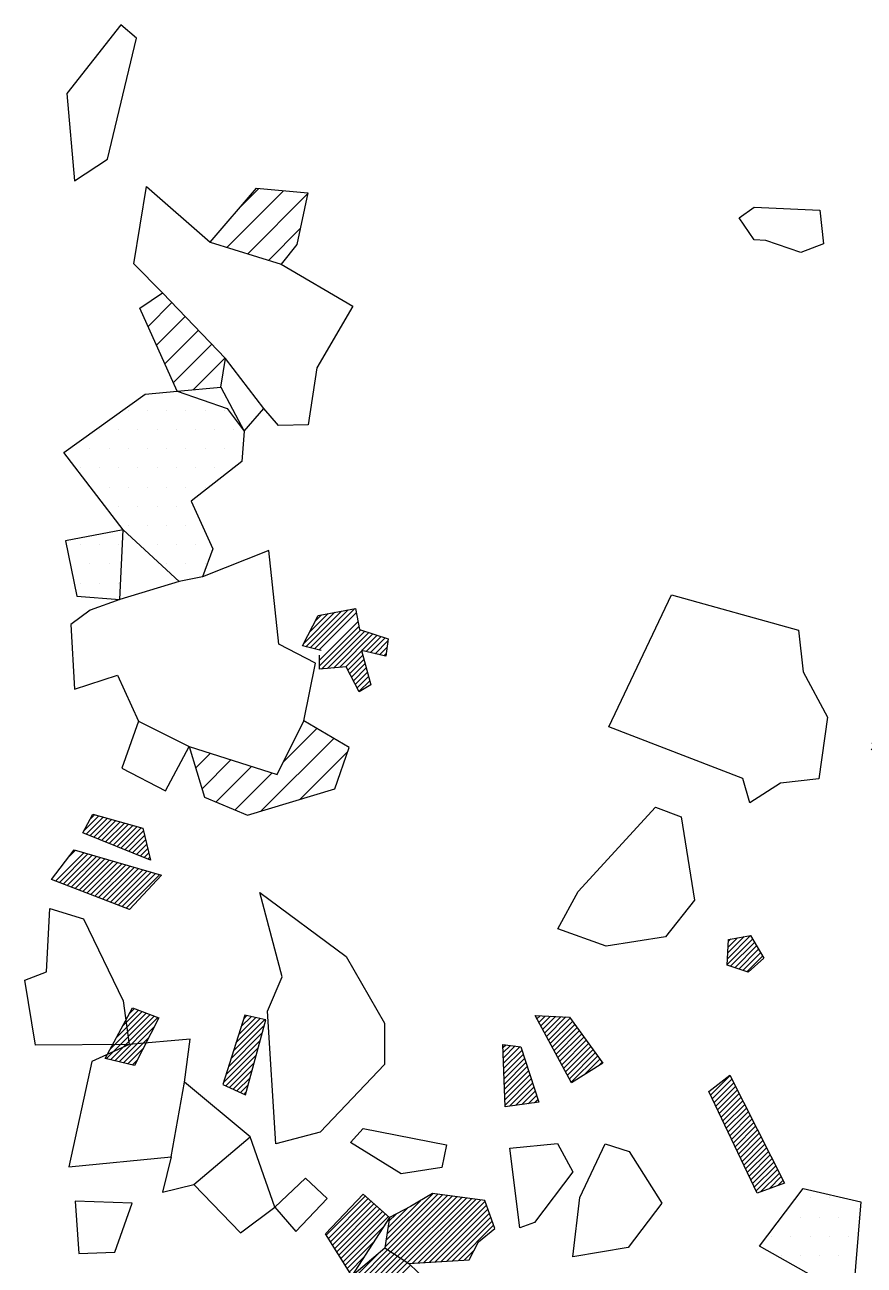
# Model space of a CAD drawing. Header units: metres. Extents: x -2.09 to 0.03, y -17.5 to -14.3.
# Drawn here: x -2.03 to -1.483, y -16.331 to -15.524 of the extents above; entities that cross this region are included whole.
import ezdxf

# ---------------------------------------------------------------- set-up
doc = ezdxf.new("R2010")
doc.units = ezdxf.units.M
doc.header["$LTSCALE"] = 25
doc.header["$MEASUREMENT"] = 0
doc.layers.get('0').update_dxf_attribs({"linetype": 'CONTINUOUS'})
for name, color, linetype in [('FEUER', 1, 'CONTINUOUS'), ('KNOCHEN', 2, 'CONTINUOUS'), ('KNOCHENSCHRAFF', 2, 'CONTINUOUS'), ('STEINE', 4, 'CONTINUOUS'), ('STEINESCHRAFF', 4, 'CONTINUOUS')]:
    doc.layers.add(name, color=color, linetype=linetype)

# ---------------------------------------------------------------- blocks, each defined once
blk = doc.blocks.new('*X5')
at = {"color": 0}
for p, q in [((-183.361, -1631.162), (-180.823, -1628.624)), ((-183.225, -1631.379), (-180.635, -1628.79)), ((-183.089, -1631.597), (-180.448, -1628.956)), ((-179.546, -1631.943), (-176.101, -1628.498)), ((-179.48, -1631.524), (-176.412, -1628.456)), ((-179.415, -1631.105), (-177.235, -1628.925)), ((-179.369, -1632.12), (-175.79, -1628.541)), ((-179.155, -1632.259), (-175.478, -1628.583)), ((-178.94, -1632.398), (-175.167, -1628.625)), ((-178.726, -1632.537), (-174.856, -1628.668)), ((-178.511, -1632.676), (-174.545, -1628.71)), ((-178.297, -1632.815), (-174.234, -1628.752)), ((-178.082, -1632.954), (-173.922, -1628.795)), ((-177.781, -1633.006), (-173.611, -1628.837)), ((-177.403, -1632.982), (-173.3, -1628.879)), ((-177.026, -1632.959), (-173.03, -1628.963)), ((-182.952, -1631.814), (-180.26, -1629.122)), ((-182.816, -1632.031), (-180.073, -1629.288)), ((-182.68, -1632.249), (-179.885, -1629.454)), ((-182.543, -1632.466), (-179.698, -1629.62)), ((-182.407, -1632.683), (-179.51, -1629.786)), ((-179.35, -1630.687), (-178.083, -1629.419)), ((-179.285, -1630.268), (-178.814, -1629.797)), ((-176.648, -1632.935), (-172.937, -1629.223)), ((-176.271, -1632.911), (-172.843, -1629.483)), ((-175.894, -1632.887), (-172.75, -1629.743)), ((-182.271, -1632.9), (-179.323, -1629.952)), ((-182.135, -1633.118), (-179.622, -1630.605)), ((-175.516, -1632.863), (-172.657, -1630.004)), ((-175.139, -1632.839), (-172.563, -1630.264)), ((-174.761, -1632.816), (-172.47, -1630.524)), ((-181.998, -1633.335), (-180.258, -1631.594)), ((-181.496, -1633.893), (-179.888, -1632.285)), ((-181.234, -1633.985), (-179.369, -1632.12)), ((-180.972, -1634.077), (-179.155, -1632.259)), ((-174.384, -1632.792), (-173.747, -1632.155)), ((-181.862, -1633.552), (-180.893, -1632.583)), ((-180.71, -1634.168), (-178.94, -1632.398)), ((-180.471, -1634.282), (-178.726, -1632.537)), ((-180.287, -1634.452), (-178.511, -1632.676)), ((-180.104, -1634.622), (-178.297, -1632.815)), ((-179.92, -1634.792), (-178.082, -1632.954)), ((-179.737, -1634.962), (-177.886, -1633.111))]:
    blk.add_line(p, q, dxfattribs=at)
blk = doc.blocks.new('*X6')
at = {"color": 0}
for p, q in [((-158.349, -1622.06), (-157.075, -1620.786)), ((-158.235, -1622.3), (-156.956, -1621.021)), ((-158.121, -1622.539), (-156.838, -1621.256)), ((-158.007, -1622.779), (-156.719, -1621.491)), ((-157.894, -1623.019), (-156.6, -1621.725)), ((-157.78, -1623.259), (-156.482, -1621.96)), ((-157.666, -1623.498), (-156.363, -1622.195)), ((-157.552, -1623.738), (-156.244, -1622.43)), ((-157.438, -1623.978), (-156.126, -1622.665)), ((-157.325, -1624.218), (-156.007, -1622.9)), ((-157.211, -1624.457), (-155.888, -1623.135)), ((-157.097, -1624.697), (-155.77, -1623.37)), ((-156.983, -1624.937), (-155.651, -1623.605)), ((-156.869, -1625.177), (-155.532, -1623.84)), ((-156.755, -1625.416), (-155.414, -1624.075)), ((-156.642, -1625.656), (-155.295, -1624.31)), ((-156.528, -1625.896), (-155.177, -1624.544)), ((-156.414, -1626.135), (-155.058, -1624.779)), ((-156.3, -1626.375), (-154.939, -1625.014)), ((-156.186, -1626.615), (-154.821, -1625.249)), ((-156.073, -1626.855), (-154.702, -1625.484)), ((-155.959, -1627.094), (-154.583, -1625.719)), ((-155.845, -1627.334), (-154.465, -1625.954)), ((-155.731, -1627.574), (-154.346, -1626.189)), ((-155.617, -1627.814), (-154.227, -1626.424)), ((-155.503, -1628.053), (-154.109, -1626.659)), ((-155.39, -1628.293), (-153.99, -1626.894)), ((-155.097, -1628.354), (-153.872, -1627.128)), ((-154.536, -1628.147), (-153.753, -1627.363)), ((-153.976, -1627.94), (-153.634, -1627.598)), ((-147.412, -1635.164), (-146.078, -1633.831)), ((-147.331, -1634.73), (-146.296, -1633.695)), ((-147.25, -1634.296), (-146.514, -1633.56)), ((-147.169, -1633.861), (-146.732, -1633.424)), ((-147.088, -1633.427), (-146.95, -1633.289)), ((-108.5, -1633.376), (-108.469, -1633.345)), ((-108.482, -1633.712), (-108.123, -1633.352)), ((-108.465, -1634.048), (-107.776, -1633.359)), ((-108.448, -1634.384), (-107.429, -1633.366)), ((-108.43, -1634.72), (-107.083, -1633.373)), ((-108.413, -1635.056), (-106.736, -1633.38)), ((-108.395, -1635.392), (-106.389, -1633.386)), ((-108.378, -1635.729), (-106.043, -1633.393)), ((-108.361, -1636.065), (-105.709, -1633.413)), ((-108.163, -1636.221), (-105.731, -1633.789)), ((-147.573, -1636.033), (-146.027, -1634.486)), ((-147.492, -1635.599), (-146.001, -1634.107)), ((-138.292, -1634.883), (-138.01, -1634.601)), ((-138.244, -1635.189), (-137.452, -1634.397)), ((-138.197, -1635.495), (-136.894, -1634.192)), ((-138.149, -1635.801), (-136.379, -1634.032)), ((-138.102, -1636.108), (-136.302, -1634.308)), ((-138.054, -1636.414), (-136.224, -1634.584)), ((-107.861, -1636.272), (-105.753, -1634.164)), ((-107.558, -1636.323), (-105.775, -1634.54)), ((-147.735, -1636.902), (-146.078, -1635.245)), ((-147.654, -1636.467), (-146.052, -1634.866)), ((-138.007, -1636.72), (-136.147, -1634.86)), ((-137.96, -1637.026), (-136.069, -1635.136)), ((-137.912, -1637.332), (-135.992, -1635.412)), ((-117.121, -1638.108), (-114.495, -1635.481)), ((-107.256, -1636.374), (-105.797, -1634.915)), ((-106.953, -1636.425), (-105.818, -1635.29)), ((-147.623, -1637.143), (-146.104, -1635.625)), ((-147.371, -1637.245), (-146.13, -1636.004)), ((-137.865, -1637.638), (-135.914, -1635.688)), ((-137.817, -1637.944), (-135.837, -1635.964)), ((-137.77, -1638.25), (-135.759, -1636.24)), ((-117.977, -1640.732), (-113.249, -1636.003)), ((-117.955, -1640.356), (-113.498, -1635.899)), ((-117.933, -1639.98), (-113.747, -1635.794)), ((-117.91, -1639.604), (-113.996, -1635.69)), ((-117.531, -1638.871), (-114.245, -1635.586)), ((-116.711, -1637.345), (-115.13, -1635.763)), ((-115.659, -1638.767), (-112.999, -1636.107)), ((-115.323, -1638.785), (-112.873, -1636.335)), ((-106.65, -1636.476), (-105.84, -1635.666)), ((-105.988, -1636.167), (-105.862, -1636.041)), ((-147.118, -1637.346), (-146.156, -1636.384)), ((-146.866, -1637.447), (-146.182, -1636.763)), ((-146.614, -1637.549), (-146.208, -1637.143)), ((-137.722, -1638.557), (-135.682, -1636.516)), ((-137.675, -1638.863), (-135.604, -1636.792)), ((-137.628, -1639.169), (-135.527, -1637.068)), ((-114.987, -1638.803), (-113.042, -1636.857)), ((-146.362, -1637.65), (-146.234, -1637.522)), ((-137.58, -1639.475), (-135.449, -1637.344)), ((-137.533, -1639.781), (-135.372, -1637.62)), ((-137.485, -1640.087), (-135.294, -1637.896)), ((-114.652, -1638.82), (-113.21, -1637.379)), ((-114.316, -1638.838), (-113.379, -1637.901)), ((-137.438, -1640.393), (-135.217, -1638.172)), ((-137.39, -1640.699), (-135.139, -1638.449)), ((-137.343, -1641.006), (-135.062, -1638.725)), ((-118, -1641.108), (-115.678, -1638.786)), ((-113.98, -1638.856), (-113.547, -1638.423)), ((-137.296, -1641.312), (-134.985, -1639.001)), ((-137.274, -1641.998), (-134.83, -1639.553)), ((-137.266, -1641.635), (-134.907, -1639.277)), ((-118.022, -1641.484), (-115.809, -1639.27)), ((-137.3, -1643.084), (-134.597, -1640.381)), ((-137.291, -1642.722), (-134.675, -1640.105)), ((-137.283, -1642.36), (-134.752, -1639.829)), ((-118.056, -1642.224), (-116.07, -1640.239)), ((-118.044, -1641.86), (-115.939, -1639.755)), ((-137.317, -1643.808), (-134.442, -1640.933)), ((-137.308, -1643.446), (-134.52, -1640.657)), ((-117.868, -1642.391), (-116.201, -1640.723)), ((-117.681, -1642.557), (-116.161, -1641.037)), ((-137.342, -1644.894), (-134.383, -1641.935)), ((-137.334, -1644.532), (-134.396, -1641.594)), ((-137.325, -1644.17), (-134.409, -1641.254)), ((-117.493, -1642.723), (-116.061, -1641.291)), ((-117.306, -1642.889), (-115.962, -1641.545)), ((-117.118, -1643.055), (-115.862, -1641.799)), ((-137.359, -1645.618), (-134.357, -1642.616)), ((-137.351, -1645.256), (-134.37, -1642.275)), ((-127.421, -1643.104), (-127.142, -1642.825)), ((-116.931, -1643.221), (-115.763, -1642.053)), ((-116.743, -1643.387), (-115.663, -1642.307)), ((-116.556, -1643.553), (-115.553, -1642.55)), ((-116.368, -1643.719), (-115.38, -1642.731)), ((-137.385, -1646.704), (-134.318, -1643.637)), ((-137.376, -1646.342), (-134.331, -1643.297)), ((-137.368, -1645.98), (-134.344, -1642.956)), ((-129.098, -1645.489), (-126.691, -1643.081)), ((-129.052, -1645.796), (-126.465, -1643.209)), ((-128.776, -1645.873), (-126.24, -1643.337)), ((-128.447, -1645.898), (-125.974, -1643.425)), ((-128.118, -1645.923), (-125.634, -1643.438)), ((-127.789, -1645.947), (-125.293, -1643.452)), ((-127.73, -1643.767), (-126.916, -1642.953)), ((-127.46, -1645.972), (-124.953, -1643.465)), ((-127.131, -1645.997), (-124.613, -1643.478)), ((-126.963, -1647.242), (-123.251, -1643.531)), ((-126.963, -1647.597), (-122.911, -1643.544)), ((-126.962, -1646.534), (-123.932, -1643.504)), ((-126.962, -1646.888), (-123.592, -1643.518)), ((-126.961, -1646.18), (-124.272, -1643.491)), ((-126.459, -1647.446), (-122.571, -1643.557)), ((-125.894, -1647.234), (-122.23, -1643.571)), ((-116.046, -1643.751), (-115.207, -1642.912)), ((-115.702, -1643.76), (-115.035, -1643.092)), ((-115.358, -1643.769), (-114.862, -1643.273)), ((-115.014, -1643.779), (-114.689, -1643.454)), ((-114.67, -1643.788), (-114.516, -1643.634)), ((-137.402, -1647.428), (-134.292, -1644.318)), ((-137.393, -1647.066), (-134.305, -1643.978)), ((-129.191, -1644.875), (-128.705, -1644.389)), ((-129.145, -1645.182), (-128.223, -1644.26)), ((-125.329, -1647.023), (-122.014, -1643.707)), ((-124.764, -1646.811), (-122.146, -1644.193)), ((-137.419, -1648.153), (-134.266, -1644.999)), ((-137.41, -1647.79), (-134.279, -1644.659)), ((-129.238, -1644.568), (-129.188, -1644.518)), ((-124.198, -1646.599), (-122.279, -1644.68)), ((-123.633, -1646.388), (-122.411, -1645.166)), ((-137.444, -1649.239), (-134.227, -1646.021)), ((-137.436, -1648.877), (-134.24, -1645.68)), ((-137.427, -1648.515), (-134.253, -1645.34)), ((-123.068, -1646.176), (-122.544, -1645.652)), ((-137.461, -1649.963), (-134.201, -1646.702)), ((-137.453, -1649.601), (-134.214, -1646.362)), ((-137.478, -1650.687), (-134.175, -1647.383)), ((-137.47, -1650.325), (-134.188, -1647.043)), ((-121.205, -1647.495), (-121.073, -1647.363)), ((-121.152, -1647.796), (-120.64, -1647.284)), ((-121.099, -1648.096), (-120.207, -1647.204)), ((-121.046, -1648.397), (-119.774, -1647.125)), ((-120.993, -1648.697), (-119.342, -1647.046)), ((-120.94, -1648.997), (-118.909, -1646.966)), ((-120.887, -1649.298), (-118.479, -1646.89)), ((-120.834, -1649.598), (-118.348, -1647.112)), ((-120.78, -1649.899), (-118.216, -1647.335)), ((-120.727, -1650.199), (-118.085, -1647.557)), ((-137.344, -1650.906), (-134.162, -1647.724)), ((-137.068, -1650.984), (-134.149, -1648.064)), ((-136.793, -1651.062), (-134.136, -1648.405)), ((-122.038, -1652.571), (-117.691, -1648.224)), ((-121.794, -1651.974), (-117.823, -1648.002)), ((-120.806, -1650.632), (-117.954, -1647.779)), ((-136.517, -1651.14), (-134.083, -1648.705)), ((-136.242, -1651.218), (-133.943, -1648.919)), ((-135.966, -1651.296), (-133.803, -1649.133)), ((-121.915, -1652.801), (-117.693, -1648.579)), ((-121.792, -1653.032), (-117.72, -1648.96)), ((-135.653, -1651.336), (-133.663, -1649.346)), ((-135.315, -1651.352), (-133.523, -1649.56)), ((-134.978, -1651.368), (-133.383, -1649.774)), ((-134.511, -1651.255), (-133.243, -1649.987)), ((-121.669, -1653.263), (-117.747, -1649.34)), ((-121.547, -1653.493), (-117.774, -1649.721)), ((-133.742, -1650.839), (-133.103, -1650.201)), ((-132.972, -1650.423), (-132.964, -1650.415)), ((-121.424, -1653.724), (-117.802, -1650.102)), ((-121.301, -1653.955), (-117.829, -1650.483)), ((-121.178, -1654.185), (-117.856, -1650.864)), ((-121.055, -1654.416), (-117.883, -1651.244)), ((-120.85, -1654.565), (-117.911, -1651.625)), ((-120.526, -1654.594), (-117.938, -1652.006)), ((-120.202, -1654.624), (-117.965, -1652.387)), ((-119.878, -1654.653), (-117.992, -1652.768)), ((-119.554, -1654.683), (-118.02, -1653.148)), ((-119.23, -1654.712), (-118.047, -1653.529)), ((-118.906, -1654.742), (-118.074, -1653.91)), ((-118.582, -1654.771), (-118.101, -1654.291)), ((-118.258, -1654.801), (-118.129, -1654.672)), ((-117.522, -1657.954), (-117.476, -1657.908)), ((-117.444, -1658.23), (-117.104, -1657.89)), ((-117.366, -1658.505), (-116.733, -1657.872)), ((-117.288, -1658.781), (-116.361, -1657.854)), ((-117.21, -1659.056), (-115.989, -1657.836)), ((-117.131, -1659.331), (-115.618, -1657.818)), ((-116.806, -1659.36), (-115.246, -1657.8)), ((-116.479, -1659.386), (-114.874, -1657.781)), ((-116.152, -1659.412), (-114.503, -1657.763)), ((-115.824, -1659.438), (-114.131, -1657.745)), ((-115.497, -1659.464), (-113.76, -1657.727)), ((-115.169, -1659.491), (-113.388, -1657.709)), ((-114.842, -1659.517), (-113.016, -1657.691)), ((-114.515, -1659.543), (-112.645, -1657.673)), ((-114.187, -1659.569), (-112.273, -1657.655)), ((-113.86, -1659.595), (-111.901, -1657.637)), ((-113.533, -1659.622), (-111.53, -1657.619)), ((-113.205, -1659.648), (-111.464, -1657.906)), ((-112.878, -1659.674), (-111.434, -1658.23)), ((-112.551, -1659.7), (-111.404, -1658.554)), ((-112.223, -1659.726), (-111.375, -1658.878)), ((-111.896, -1659.753), (-111.345, -1659.202)), ((-111.569, -1659.779), (-111.316, -1659.526))]:
    blk.add_line(p, q, dxfattribs=at)
blk = doc.blocks.new('*X7')
at = {"color": 0}
for p, q in [((-200.995, -1608.138), (-199.15, -1606.292)), ((-200.739, -1608.235), (-198.875, -1606.371)), ((-200.484, -1608.333), (-198.601, -1606.45)), ((-200.091, -1606.527), (-199.699, -1606.134)), ((-200.228, -1608.431), (-198.326, -1606.529)), ((-199.972, -1608.529), (-198.052, -1606.608)), ((-199.716, -1608.626), (-197.777, -1606.687)), ((-199.46, -1608.724), (-197.502, -1606.766)), ((-199.204, -1608.822), (-197.228, -1606.845)), ((-198.949, -1608.92), (-196.953, -1606.924)), ((-198.693, -1609.017), (-196.679, -1607.003)), ((-198.437, -1609.115), (-196.404, -1607.082)), ((-198.181, -1609.213), (-196.129, -1607.161)), ((-197.925, -1609.31), (-195.855, -1607.24)), ((-197.669, -1609.408), (-195.58, -1607.319)), ((-197.414, -1609.506), (-195.306, -1607.398)), ((-197.158, -1609.604), (-195.031, -1607.477)), ((-196.902, -1609.701), (-194.757, -1607.556)), ((-196.646, -1609.799), (-194.482, -1607.635)), ((-196.39, -1609.897), (-194.207, -1607.714)), ((-157.273, -1613.56), (-155.616, -1611.903)), ((-157.25, -1613.183), (-155.747, -1611.68)), ((-157.226, -1612.806), (-156.171, -1611.75)), ((-157.203, -1612.429), (-156.6, -1611.826)), ((-157.179, -1612.052), (-157.03, -1611.902)), ((-157.042, -1613.681), (-155.486, -1612.126)), ((-156.777, -1613.77), (-155.356, -1612.349)), ((-156.512, -1613.859), (-155.225, -1612.572)), ((-156.247, -1613.948), (-155.095, -1612.796)), ((-155.982, -1614.037), (-154.965, -1613.019)), ((-197.701, -1619.693), (-194.83, -1616.822)), ((-197.446, -1619.084), (-195.086, -1616.724)), ((-197.416, -1619.761), (-194.575, -1616.92)), ((-197.029, -1618.314), (-195.341, -1616.626)), ((-196.613, -1617.544), (-195.597, -1616.528)), ((-196.197, -1616.774), (-195.852, -1616.429)), ((-189.079, -1618.142), (-187.948, -1617.011)), ((-188.916, -1617.625), (-188.237, -1616.946)), ((-188.752, -1617.108), (-188.526, -1616.881)), ((-169.656, -1617.103), (-169.45, -1616.898)), ((-169.531, -1617.332), (-169.112, -1616.914)), ((-169.407, -1617.561), (-168.775, -1616.929)), ((-169.282, -1617.79), (-168.437, -1616.945)), ((-169.157, -1618.019), (-168.1, -1616.961)), ((-169.033, -1618.248), (-167.762, -1616.977)), ((-197.13, -1619.829), (-194.32, -1617.018)), ((-196.845, -1619.897), (-194.536, -1617.589)), ((-189.571, -1619.694), (-187.399, -1617.523)), ((-189.407, -1619.177), (-187.37, -1617.14)), ((-189.243, -1618.66), (-187.659, -1617.076)), ((-168.908, -1618.477), (-167.49, -1617.059)), ((-168.784, -1618.706), (-167.341, -1617.264)), ((-168.659, -1618.935), (-167.193, -1617.469)), ((-168.534, -1619.164), (-167.044, -1617.673)), ((-196.559, -1619.965), (-194.905, -1618.311)), ((-189.898, -1620.729), (-187.664, -1618.495)), ((-189.734, -1620.212), (-187.532, -1618.009)), ((-168.41, -1619.393), (-166.895, -1617.878)), ((-168.285, -1619.622), (-166.746, -1618.083)), ((-168.161, -1619.851), (-166.598, -1618.288)), ((-168.036, -1620.08), (-166.449, -1618.493)), ((-196.274, -1620.033), (-195.273, -1619.033)), ((-190.062, -1621.246), (-187.797, -1618.981)), ((-171.855, -1618.949), (-171.687, -1618.781)), ((-171.843, -1619.29), (-171.375, -1618.822)), ((-171.831, -1619.632), (-171.062, -1618.863)), ((-171.818, -1619.973), (-170.75, -1618.905)), ((-171.806, -1620.315), (-170.623, -1619.132)), ((-171.794, -1620.656), (-170.537, -1619.399)), ((-167.911, -1620.309), (-166.3, -1618.697)), ((-167.787, -1620.538), (-166.151, -1618.902)), ((-167.662, -1620.767), (-166.003, -1619.107)), ((-167.538, -1620.996), (-165.854, -1619.312)), ((-195.989, -1620.102), (-195.642, -1619.755)), ((-189.913, -1621.451), (-187.93, -1619.467)), ((-189.67, -1621.561), (-188.062, -1619.953)), ((-171.782, -1620.997), (-170.451, -1619.666)), ((-171.77, -1621.339), (-170.365, -1619.934)), ((-171.757, -1621.68), (-170.279, -1620.201)), ((-167.413, -1621.225), (-165.705, -1619.517)), ((-166.582, -1620.747), (-165.557, -1619.722)), ((-165.645, -1620.164), (-165.408, -1619.926)), ((-189.426, -1621.671), (-188.195, -1620.44)), ((-189.182, -1621.78), (-188.327, -1620.926)), ((-171.745, -1622.021), (-170.193, -1620.469)), ((-171.733, -1622.363), (-170.107, -1620.736)), ((-171.721, -1622.704), (-170.021, -1621.004)), ((-188.938, -1621.89), (-188.46, -1621.412)), ((-171.447, -1622.784), (-169.934, -1621.271)), ((-171.037, -1622.728), (-169.848, -1621.539)), ((-170.627, -1622.671), (-169.762, -1621.806)), ((-188.694, -1622), (-188.593, -1621.898)), ((-170.217, -1622.615), (-169.676, -1622.073)), ((-169.807, -1622.558), (-169.59, -1622.341))]:
    blk.add_line(p, q, dxfattribs=at)
blk = doc.blocks.new('*X8')
at = {"color": 0}
for p, q in [((-184.854, -1592.704), (-182.799, -1590.648)), ((-184.687, -1592.89), (-182.364, -1590.568)), ((-184.479, -1591.975), (-183.233, -1590.729)), ((-184.405, -1592.962), (-181.93, -1590.487)), ((-184.122, -1593.033), (-181.496, -1590.406)), ((-184.103, -1591.246), (-183.667, -1590.809)), ((-183.84, -1593.104), (-181.412, -1590.675)), ((-183.805, -1594.13), (-181.247, -1591.572)), ((-183.804, -1593.775), (-181.302, -1591.273)), ((-183.668, -1594.346), (-181.123, -1591.801)), ((-183.281, -1594.312), (-180.856, -1591.888)), ((-182.894, -1594.279), (-180.589, -1591.974)), ((-182.507, -1594.245), (-180.323, -1592.061)), ((-181.053, -1593.145), (-180.056, -1592.148)), ((-180.765, -1593.211), (-179.79, -1592.235)), ((-180.477, -1593.276), (-179.523, -1592.322)), ((-180.189, -1593.342), (-179.349, -1592.502)), ((-182.119, -1594.212), (-181.059, -1593.151)), ((-181.969, -1594.415), (-180.983, -1593.429)), ((-179.901, -1593.407), (-179.405, -1592.912)), ((-179.613, -1593.473), (-179.462, -1593.322)), ((-181.847, -1594.646), (-180.908, -1593.707)), ((-181.724, -1594.877), (-180.833, -1593.986)), ((-181.602, -1595.109), (-180.757, -1594.264)), ((-141.181, -1595.346), (-139.823, -1593.988)), ((-141.152, -1595.671), (-139.543, -1594.062)), ((-141.085, -1594.897), (-140.103, -1593.915)), ((-140.99, -1594.448), (-140.383, -1593.841)), ((-140.895, -1593.999), (-140.663, -1593.767)), ((-140.86, -1595.733), (-139.264, -1594.136)), ((-140.568, -1595.794), (-138.984, -1594.209)), ((-140.276, -1595.856), (-138.704, -1594.283)), ((-139.985, -1595.917), (-138.424, -1594.357)), ((-181.48, -1595.34), (-180.682, -1594.542)), ((-181.357, -1595.571), (-180.607, -1594.82)), ((-181.235, -1595.802), (-180.531, -1595.098)), ((-139.693, -1595.979), (-138.144, -1594.43)), ((-139.401, -1596.041), (-137.864, -1594.504)), ((-139.109, -1596.102), (-137.584, -1594.578)), ((-138.817, -1596.164), (-137.304, -1594.651)), ((-138.525, -1596.225), (-137.024, -1594.725)), ((-138.233, -1596.287), (-136.745, -1594.799)), ((-137.941, -1596.349), (-136.465, -1594.872)), ((-137.649, -1596.41), (-136.185, -1594.946)), ((-137.357, -1596.472), (-135.905, -1595.02)), ((-137.065, -1596.533), (-135.625, -1595.093)), ((-136.773, -1596.595), (-135.345, -1595.167)), ((-180.464, -1595.384), (-180.456, -1595.377)), ((-136.481, -1596.657), (-135.065, -1595.241)), ((-136.189, -1596.718), (-134.785, -1595.314)), ((-135.897, -1596.78), (-134.505, -1595.388)), ((-135.605, -1596.842), (-134.226, -1595.462)), ((-135.313, -1596.903), (-133.946, -1595.535)), ((-135.021, -1596.965), (-133.666, -1595.609)), ((-134.73, -1597.026), (-133.386, -1595.683)), ((-134.438, -1597.088), (-133.106, -1595.756)), ((-134.146, -1597.15), (-132.826, -1595.83)), ((-133.854, -1597.211), (-132.546, -1595.904)), ((-133.562, -1597.273), (-132.266, -1595.977)), ((-133.27, -1597.334), (-131.986, -1596.051)), ((-132.978, -1597.396), (-131.707, -1596.125)), ((-132.686, -1597.458), (-131.427, -1596.198)), ((-132.394, -1597.519), (-131.147, -1596.272)), ((-132.102, -1597.581), (-130.867, -1596.346)), ((-131.81, -1597.642), (-130.862, -1596.694)), ((-147.842, -1599.178), (-146.279, -1597.615)), ((-147.47, -1598.453), (-146.484, -1597.468)), ((-147.097, -1597.727), (-146.69, -1597.32)), ((-131.518, -1597.704), (-131.107, -1597.293)), ((-147.898, -1599.588), (-146.073, -1597.763)), ((-147.515, -1599.558), (-145.867, -1597.91)), ((-147.131, -1599.528), (-146.15, -1598.547))]:
    blk.add_line(p, q, dxfattribs=at)
blk = doc.blocks.new('*X9')
at = {"color": 0}
for p, q in [((-199.149, -1604.877), (-198.161, -1603.889)), ((-199.001, -1605.082), (-197.885, -1603.967)), ((-198.749, -1605.184), (-197.61, -1604.045)), ((-198.727, -1604.102), (-198.436, -1603.811)), ((-198.497, -1605.286), (-197.334, -1604.123)), ((-198.245, -1605.388), (-197.059, -1604.201)), ((-197.994, -1605.49), (-196.783, -1604.279)), ((-197.742, -1605.591), (-196.508, -1604.357)), ((-197.49, -1605.693), (-196.232, -1604.435)), ((-197.238, -1605.795), (-195.957, -1604.513)), ((-196.987, -1605.897), (-195.681, -1604.591)), ((-196.735, -1605.999), (-195.405, -1604.669)), ((-196.483, -1606.1), (-195.259, -1604.877)), ((-196.231, -1606.202), (-195.19, -1605.161)), ((-195.98, -1606.304), (-195.121, -1605.446)), ((-195.728, -1606.406), (-195.052, -1605.73)), ((-195.476, -1606.508), (-194.984, -1606.015)), ((-195.224, -1606.609), (-194.915, -1606.3)), ((-194.973, -1606.711), (-194.846, -1606.584))]:
    blk.add_line(p, q, dxfattribs=at)
blk = doc.blocks.new('*X17')
at = {"color": 0}
for p, q in [((-196.25, -1577.5), (-196.25, -1577.5)), ((-195, -1577.5), (-195, -1577.5)), ((-193.75, -1577.5), (-193.75, -1577.5)), ((-192.5, -1577.5), (-192.5, -1577.5)), ((-191.25, -1577.5), (-191.25, -1577.5)), ((-190, -1577.5), (-190, -1577.5)), ((-198.125, -1578.75), (-198.125, -1578.75)), ((-196.875, -1578.75), (-196.875, -1578.75)), ((-195.625, -1578.75), (-195.625, -1578.75)), ((-194.375, -1578.75), (-194.375, -1578.75)), ((-193.125, -1578.75), (-193.125, -1578.75)), ((-191.875, -1578.75), (-191.875, -1578.75)), ((-190.625, -1578.75), (-190.625, -1578.75)), ((-189.375, -1578.75), (-189.375, -1578.75)), ((-200, -1580), (-200, -1580)), ((-198.75, -1580), (-198.75, -1580)), ((-197.5, -1580), (-197.5, -1580)), ((-196.25, -1580), (-196.25, -1580)), ((-195, -1580), (-195, -1580)), ((-193.75, -1580), (-193.75, -1580)), ((-192.5, -1580), (-192.5, -1580)), ((-191.25, -1580), (-191.25, -1580)), ((-190, -1580), (-190, -1580)), ((-199.375, -1581.25), (-199.375, -1581.25)), ((-198.125, -1581.25), (-198.125, -1581.25)), ((-196.875, -1581.25), (-196.875, -1581.25)), ((-195.625, -1581.25), (-195.625, -1581.25)), ((-194.375, -1581.25), (-194.375, -1581.25)), ((-193.125, -1581.25), (-193.125, -1581.25)), ((-191.875, -1581.25), (-191.875, -1581.25)), ((-190.625, -1581.25), (-190.625, -1581.25)), ((-197.5, -1582.5), (-197.5, -1582.5)), ((-196.25, -1582.5), (-196.25, -1582.5)), ((-195, -1582.5), (-195, -1582.5)), ((-193.75, -1582.5), (-193.75, -1582.5)), ((-192.5, -1582.5), (-192.5, -1582.5)), ((-191.25, -1582.5), (-191.25, -1582.5)), ((-196.875, -1583.75), (-196.875, -1583.75)), ((-195.625, -1583.75), (-195.625, -1583.75)), ((-194.375, -1583.75), (-194.375, -1583.75)), ((-193.125, -1583.75), (-193.125, -1583.75)), ((-196.25, -1585), (-196.25, -1585)), ((-195, -1585), (-195, -1585)), ((-193.75, -1585), (-193.75, -1585)), ((-192.5, -1585), (-192.5, -1585)), ((-199.375, -1586.25), (-199.375, -1586.25)), ((-198.125, -1586.25), (-198.125, -1586.25)), ((-196.875, -1586.25), (-196.875, -1586.25)), ((-194.375, -1586.25), (-194.375, -1586.25)), ((-193.125, -1586.25), (-193.125, -1586.25)), ((-191.875, -1586.25), (-191.875, -1586.25)), ((-200, -1587.5), (-200, -1587.5)), ((-198.75, -1587.5), (-198.75, -1587.5)), ((-197.5, -1587.5), (-197.5, -1587.5)), ((-193.75, -1587.5), (-193.75, -1587.5)), ((-192.5, -1587.5), (-192.5, -1587.5)), ((-191.25, -1587.5), (-191.25, -1587.5)), ((-199.375, -1588.75), (-199.375, -1588.75)), ((-198.125, -1588.75), (-198.125, -1588.75)), ((-196.875, -1588.75), (-196.875, -1588.75)), ((-151.875, -1628.75), (-151.875, -1628.75)), ((-150.625, -1628.75), (-150.625, -1628.75)), ((-152.5, -1630), (-152.5, -1630)), ((-151.25, -1630), (-151.25, -1630)), ((-150, -1630), (-150, -1630)), ((-148.75, -1630), (-148.75, -1630)), ((-154.375, -1631.25), (-154.375, -1631.25)), ((-153.125, -1631.25), (-153.125, -1631.25)), ((-151.875, -1631.25), (-151.875, -1631.25)), ((-150.625, -1631.25), (-150.625, -1631.25)), ((-149.375, -1631.25), (-149.375, -1631.25)), ((-153.75, -1632.5), (-153.75, -1632.5)), ((-152.5, -1632.5), (-152.5, -1632.5)), ((-151.25, -1632.5), (-151.25, -1632.5)), ((-150, -1632.5), (-150, -1632.5))]:
    blk.add_line(p, q, dxfattribs=at)
blk = doc.blocks.new('*X20')
at = {"color": 0}
for p, q in [((-189.814, -1566.905), (-186.138, -1563.228)), ((-188.97, -1564.293), (-187.756, -1563.078)), ((-188.464, -1567.323), (-184.577, -1563.435)), ((-187.114, -1567.74), (-185.058, -1565.684)), ((-194.964, -1572.054), (-193.408, -1570.498)), ((-194.415, -1573.273), (-192.541, -1571.4)), ((-193.865, -1574.491), (-191.675, -1572.301)), ((-193.316, -1575.71), (-190.809, -1573.203)), ((-192.005, -1576.167), (-189.943, -1574.104)), ((-186.133, -1600.347), (-183.988, -1598.202)), ((-187.594, -1603.575), (-182.875, -1598.857)), ((-192.28, -1599.423), (-192.245, -1599.387)), ((-191.866, -1600.777), (-190.906, -1599.816)), ((-185.063, -1602.812), (-181.985, -1599.734)), ((-191.452, -1602.13), (-189.567, -1600.245)), ((-190.541, -1602.987), (-188.229, -1600.675)), ((-189.297, -1603.51), (-186.89, -1601.104))]:
    blk.add_line(p, q, dxfattribs=at)

msp = doc.modelspace()

# ---------------------------------------------------------------- linework, layer by layer
at = {"layer": 'KNOCHEN'}
for points in [[(-1.83702, -15.93139), (-1.8492, -15.92832), (-1.83901, -15.90853), (-1.81462, -15.904), (-1.81211, -15.91772), (-1.79333, -15.92385), (-1.79487, -15.93502), (-1.81061, -15.93143), (-1.80455, -15.95379), (-1.81218, -15.95835), (-1.82078, -15.94208), (-1.82078, -15.94208), (-1.83806, -15.94358), (-1.83804, -15.93443)], [(-1.99214, -16.04996), (-1.98551, -16.03779), (-1.95302, -16.04698), (-1.94798, -16.06782), (-1.99214, -16.04996)], [(-2.01251, -16.0804), (-1.99774, -16.06113), (-1.94089, -16.07748), (-1.96175, -16.09979), (-2.01251, -16.0804)], [(-1.57276, -16.13603), (-1.57172, -16.11927), (-1.55749, -16.11675), (-1.54888, -16.1315), (-1.55906, -16.14062), (-1.57276, -16.13603)], [(-1.95837, -16.20138), (-1.97767, -16.19677), (-1.95983, -16.16379), (-1.94257, -16.17042), (-1.95837, -16.20138)], [(-1.8867, -16.16849), (-1.901, -16.21367), (-1.88628, -16.2203), (-1.87299, -16.17156), (-1.8867, -16.16849)], [(-1.67397, -16.21254), (-1.69776, -16.16882), (-1.67542, -16.16988), (-1.65363, -16.19988), (-1.67397, -16.21254)], [(-1.71717, -16.22821), (-1.71862, -16.18758), (-1.70694, -16.18912), (-1.69532, -16.2252), (-1.71717, -16.22821)], [(-1.55321, -16.28437), (-1.58459, -16.21829), (-1.57086, -16.20765), (-1.53543, -16.2778), (-1.55321, -16.28437)], [(-1.83413, -16.31079), (-1.8097, -16.28493), (-1.79246, -16.3002), (-1.81691, -16.33825), (-1.83413, -16.31079)], [(-1.77982, -16.33019), (-1.74071, -16.32772), (-1.73459, -16.31605), (-1.72391, -16.30743), (-1.73048, -16.28914), (-1.7645, -16.28451), (-1.77874, -16.29312), (-1.79246, -16.3002), (-1.79555, -16.32)], [(-1.81691, -16.33825), (-1.79555, -16.32), (-1.77982, -16.33019), (-1.76816, -16.34138), (-1.78546, -16.36065), (-1.80523, -16.34234)]]:
    msp.add_lwpolyline(points, dxfattribs=at)
at = {"layer": 'STEINE'}
for points in [[(-1.99749, -15.62586), (-1.97613, -15.61167), (-1.9572, -15.53298), (-1.96734, -15.52433), (-2.00246, -15.56896), (-1.99749, -15.62586)], [(-1.94022, -15.69859), (-1.95898, -15.67976), (-1.95076, -15.62949), (-1.90918, -15.66563), (-1.86299, -15.67993), (-1.81631, -15.70744), (-1.83974, -15.74752), (-1.84539, -15.78459), (-1.8647, -15.78506), (-1.87433, -15.77387), (-1.89916, -15.74132), (-1.94022, -15.69859)], [(-1.90918, -15.66563), (-1.87915, -15.63064), (-1.84564, -15.63374), (-1.85281, -15.66725), (-1.86299, -15.67993)], [(-1.55517, -15.66422), (-1.5648, -15.64998), (-1.55513, -15.64289), (-1.51247, -15.64499), (-1.50997, -15.66684), (-1.52471, -15.6724), (-1.54755, -15.66474), (-1.55517, -15.66422)], [(-1.93068, -15.7626), (-1.95497, -15.70872), (-1.94022, -15.69859)], [(-1.93068, -15.7626), (-1.90224, -15.76011), (-1.89916, -15.74132)], [(-1.92938, -15.88653), (-1.96589, -15.85294), (-2.0044, -15.80259), (-1.95151, -15.76459), (-1.93068, -15.7626), (-1.8982, -15.77383), (-1.88705, -15.78858), (-1.88861, -15.80838), (-1.92167, -15.83423), (-1.9075, -15.86524), (-1.91413, -15.88351)], [(-1.90224, -15.76011), (-1.88705, -15.78858), (-1.87433, -15.77387)], [(-1.968, -15.89814), (-1.96589, -15.85294), (-2.00348, -15.85999), (-1.99593, -15.89606), (-1.968, -15.89814)], [(-1.99756, -15.9565), (-1.96961, -15.94741), (-1.95595, -15.9774), (-1.92296, -15.99371), (-1.8656, -16.01209), (-1.84827, -15.97708), (-1.84059, -15.93951), (-1.86444, -15.92728), (-1.87093, -15.86632), (-1.91413, -15.88351), (-1.92938, -15.88653), (-1.968, -15.89814), (-1.98731, -15.90522), (-2.00002, -15.91434), (-1.99756, -15.9565)], [(-1.64969, -15.98098), (-1.60891, -15.89522), (-1.52616, -15.91822), (-1.52316, -15.94514), (-1.50747, -15.97463), (-1.51312, -16.01474), (-1.53802, -16.01775), (-1.55785, -16.03041), (-1.56239, -16.01466), (-1.64969, -15.98098)], [(-1.95595, -15.9774), (-1.96667, -16.00785), (-1.93825, -16.02263), (-1.92296, -15.99371)], [(-1.92296, -15.99371), (-1.91286, -16.02674), (-1.88495, -16.03847), (-1.82803, -16.0213), (-1.81884, -15.9944), (-1.84827, -15.97708)], [(-1.68293, -16.11247), (-1.66969, -16.08812), (-1.61931, -16.03335), (-1.60256, -16.03947), (-1.59402, -16.09383), (-1.61285, -16.11767), (-1.65146, -16.1237), (-1.68293, -16.11247)], [(-1.86653, -16.25233), (-1.87197, -16.16598), (-1.86228, -16.14365), (-1.87691, -16.08877), (-1.82061, -16.13051), (-1.7958, -16.17373), (-1.79584, -16.20065), (-1.83757, -16.24476), (-1.86653, -16.25233)], [(-1.9619, -16.18766), (-2.02285, -16.18806), (-2.02989, -16.14589), (-2.01566, -16.14033), (-2.01355, -16.09919), (-1.99173, -16.10583), (-1.96592, -16.15921), (-1.9619, -16.18766)], [(-1.93461, -16.26084), (-1.92589, -16.2121), (-1.92228, -16.18417), (-1.9619, -16.18766), (-1.9863, -16.19879), (-2.00115, -16.26733), (-1.93461, -16.26084)], [(-1.93461, -16.26084), (-1.94023, -16.28369), (-1.91991, -16.27865), (-1.88329, -16.24773), (-1.92589, -16.2121)], [(-1.81777, -16.2514), (-1.80963, -16.24227), (-1.7553, -16.25303), (-1.75838, -16.26776), (-1.78479, -16.27177), (-1.81777, -16.2514)], [(-1.91991, -16.27865), (-1.88949, -16.31019), (-1.86711, -16.29347), (-1.88329, -16.24773)], [(-1.70766, -16.30695), (-1.71417, -16.25514), (-1.68318, -16.25214), (-1.67305, -16.27045), (-1.698, -16.30342), (-1.70766, -16.30695)], [(-1.67315, -16.32581), (-1.66851, -16.28721), (-1.6522, -16.2522), (-1.63646, -16.2573), (-1.61519, -16.29086), (-1.63708, -16.31978), (-1.67315, -16.32581)], [(-1.86711, -16.29347), (-1.85343, -16.30924), (-1.83307, -16.28794), (-1.84727, -16.27471), (-1.86711, -16.29347)], [(-1.55175, -16.31891), (-1.52324, -16.28137), (-1.48567, -16.29008), (-1.49086, -16.35305), (-1.55175, -16.31891)], [(-1.99465, -16.32372), (-1.97128, -16.32274), (-1.96005, -16.29077), (-1.99713, -16.28968), (-1.99465, -16.32372)]]:
    msp.add_lwpolyline(points, dxfattribs=at)

# ---------------------------------------------------------------- block references
at = {"layer": 'FEUER', "xscale": 0.01, "yscale": 0.01, "zscale": 0.01}
msp.add_blockref('*X20', (0, 0), dxfattribs=at)
at = {"layer": 'KNOCHENSCHRAFF', "xscale": 0.01, "yscale": 0.01, "zscale": 0.01}
for name in ['*X8', '*X9', '*X7', '*X6', '*X5']:
    msp.add_blockref(name, (0, 0), dxfattribs=at)
at = {"layer": 'STEINESCHRAFF', "xscale": 0.01, "yscale": 0.01, "zscale": 0.01}
msp.add_blockref('*X17', (0, 0), dxfattribs=at)

doc.saveas('drawing.dxf')
